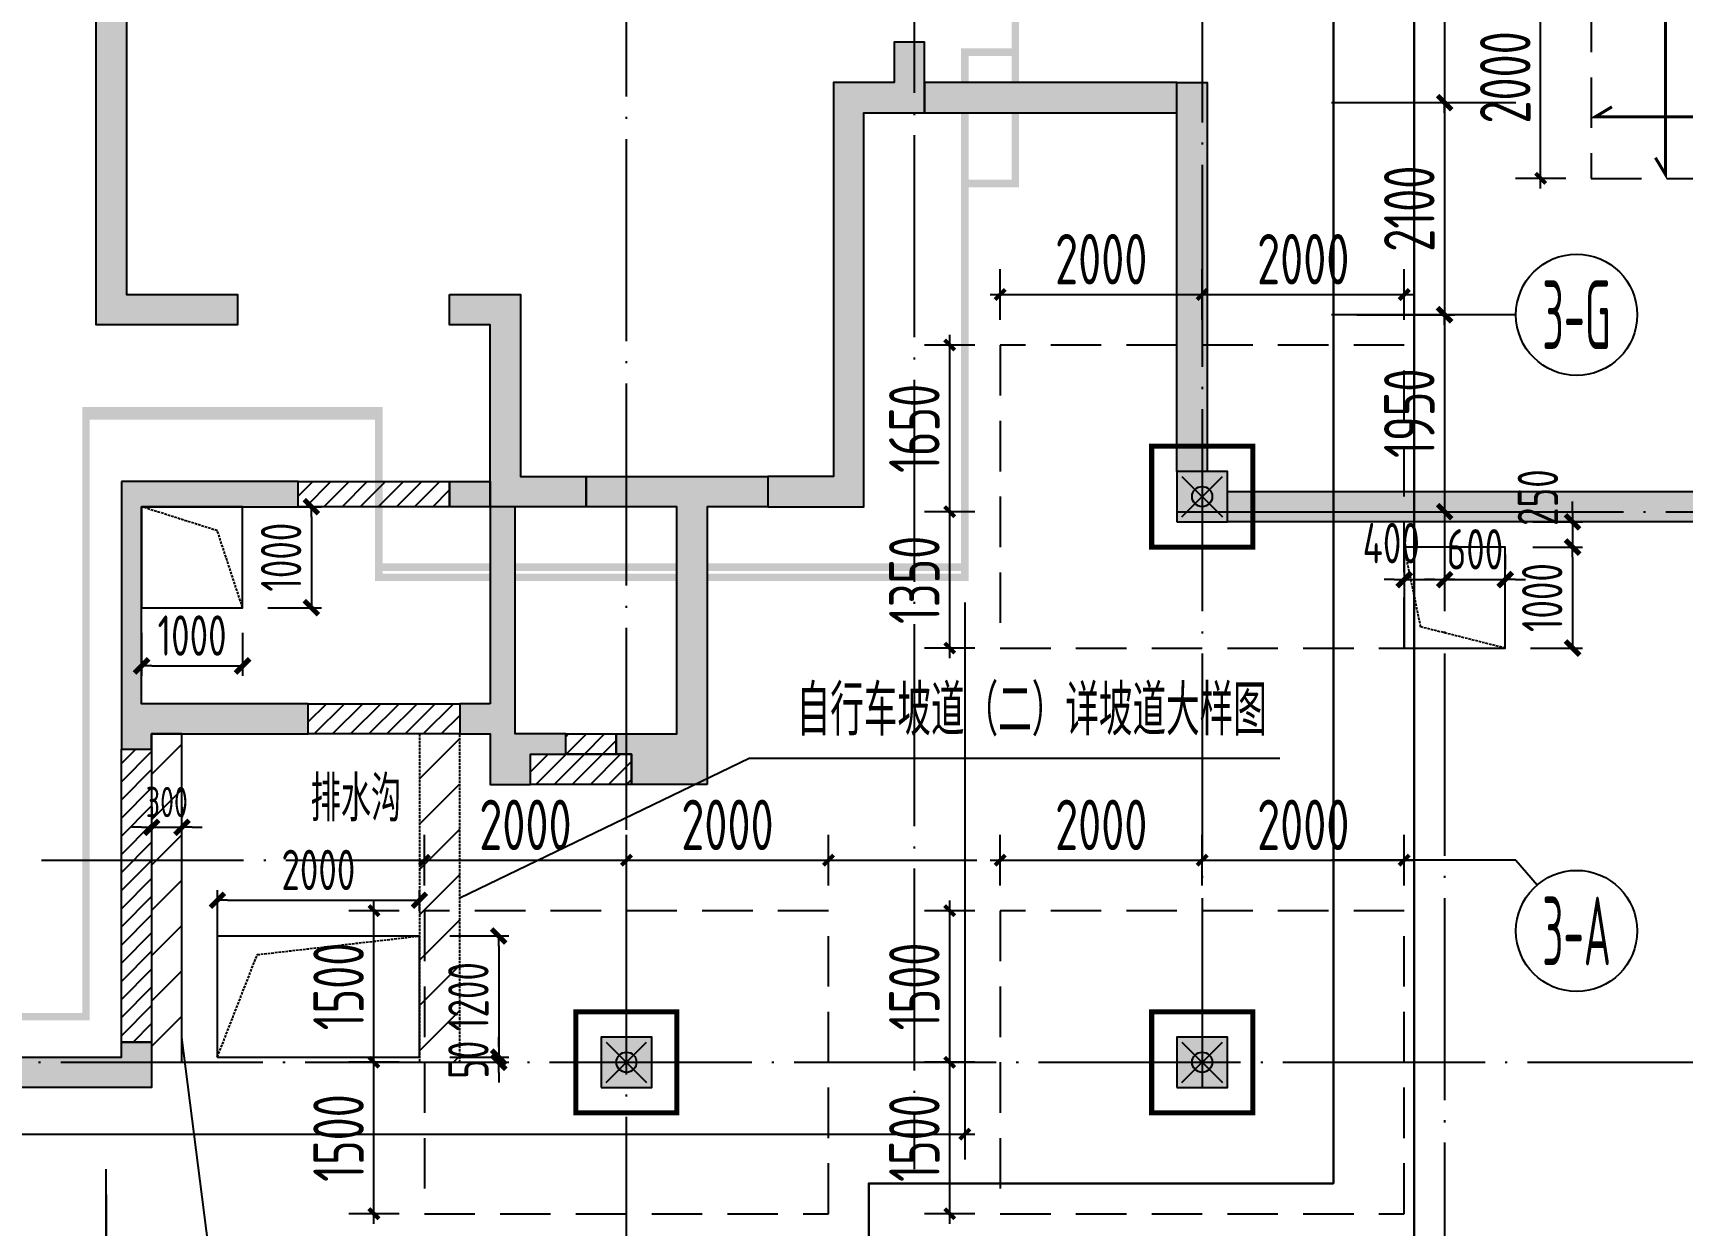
# Model space of a CAD drawing. Extents: x -57409 to 252654, y -8259 to 229119.
# Drawn here: x 74203 to 90528, y 191251 to 203053 of the extents above; entities that cross this region are included whole.
import ezdxf
from ezdxf.enums import TextEntityAlignment as Align

# ---------------------------------------------------------------- set-up
doc = ezdxf.new("R2010")
doc.units = 0
doc.header["$LTSCALE"] = 100
doc.header["$PDMODE"] = 35
doc.header["$PDSIZE"] = 200
for name, pattern in [('DASH', [0.35, 0.25, -0.1]), ('DASHED', [0.75, 0.5, -0.25]), ('DOTE', [2.42, 2, -0.2, 0.02, -0.2])]:
    doc.linetypes.add(name, pattern=pattern)
doc.layers.get('0').update_dxf_attribs({"linetype": 'CONTINUOUS'})
doc.layers.get('Defpoints').update_dxf_attribs({"linetype": 'CONTINUOUS'})
for name, color, linetype in [('B-TEXT', 3, 'CONTINUOUS'), ('codim', 7, 'CONTINUOUS'), ('COLU', 7, 'CONTINUOUS'), ('CT', 2, 'CONTINUOUS'), ('DIM', 3, 'CONTINUOUS'), ('dim-wall', 7, 'CONTINUOUS'), ('dote', 253, 'DOTE'), ('fd', 2, 'CONTINUOUS'), ('h填实-主楼', 254, 'CONTINUOUS'), ('h填实-柱墙', 254, 'CONTINUOUS'), ('h斜线-墙', 7, 'CONTINUOUS'), ('JSK', 4, 'CONTINUOUS'), ('MK门框', 6, 'CONTINUOUS'), ('WALL', 3, 'CONTINUOUS'), ('wall-主楼', 2, 'CONTINUOUS'), ('Z-AXIS', 3, 'CONTINUOUS'), ('Z-TEXT', 2, 'CONTINUOUS'), ('z柱下板带', 140, 'CONTINUOUS'), ('z柱下板带1', 60, 'CONTINUOUS'), ('排水沟', 8, 'DASH'), ('板底钢筋', 24, 'CONTINUOUS')]:
    doc.layers.add(name, color=color, linetype=linetype)
doc.layers.add('重心计算', color=7, linetype='CONTINUOUS', plot=False)
doc.styles.add('_TCH_AXIS', font='tssdeng.shx', dxfattribs={"width": 0.7, "bigfont": 'tssdchn.shx'})
doc.styles.add('COMPLEX', font='tssdeng.shx', dxfattribs={"width": 0.7, "bigfont": 'tssdchn.shx'})
doc.styles.add('Jgcad-DIM', font='tssdeng.shx', dxfattribs={"width": 0.7, "bigfont": 'tssdchn.shx'})
doc.styles.get("Standard").update_dxf_attribs({"font": 'tssdeng.shx', "width": 0.7, "bigfont": 'tssdchn.shx'})
doc.styles.add('TSSD_Dimension', font='tssdeng.shx', dxfattribs={"width": 0.7})
doc.dimstyles.new('TSSD_100_100$0', dxfattribs={"dimtxt": 300, "dimasz": 100, "dimexe": 100, "dimexo": 250, "dimgap": 100, "dimtad": 1, "dimdec": 0, "dimzin": 0, "dimdsep": 46, "dimtxsty": 'TSSD_Dimension', "dimblk": '_tsdbk', "dimblk1": '_tsdbk', "dimblk2": '_tsdbk', "dimsah": 1, "dimcen": 0, "dimdle": 100, "dimclrt": 7, "dimadec": 0, "dimazin": 0, "dimtfac": 1, "dimtdec": 0, "dimtix": 1, "dimtmove": 2, "dimatfit": 3, "dimldrblk": '_tsdbk', "dimfxl": 1, "dimtolj": 1, "dimtzin": 0, "dimarcsym": 0})
pattern_1 = [(45, (9856.54, 8286.87), (-89.80256, 89.80256), [])]

# ---------------------------------------------------------------- blocks, each defined once
blk = doc.blocks.new('_tsdbk')
blk.add_line((-1, 0), (0, 0))
at = {"const_width": 0.5}
blk.add_lwpolyline([(-0.7, -0.7), (0.7, 0.7)], dxfattribs=at)
blk = doc.blocks.new('*D282')
at = {"layer": 'Defpoints', "color": 0}
for p in [(73428, 191803), (74928, 191803), (74928, 190505)]:
    blk.add_point(p, dxfattribs=at)
at = {"layer": 'Z-AXIS', "color": 0, "lineweight": -2}
for p, q in [((73428, 191553), (73428, 190405)), ((74928, 191553), (74928, 190405)), ((73528, 190505), (74828, 190505))]:
    blk.add_line(p, q, dxfattribs=at)
at = {"layer": 'Z-AXIS', "color": 0, "lineweight": -2, "xscale": 100, "yscale": 100, "zscale": 100, "rotation": 180}
blk.add_blockref('_tsdbk', (73428, 190505), dxfattribs=at)
at = {"layer": 'Z-AXIS', "color": 0, "lineweight": -2, "xscale": 100, "yscale": 100, "zscale": 100}
blk.add_blockref('_tsdbk', (74928, 190505), dxfattribs=at)
at = {"layer": 'Z-AXIS', "color": 7, "insert": (74178, 190855), "char_height": 500, "attachment_point": 5, "style": 'TSSD_Dimension'}
blk.add_mtext('\\A1;1500', dxfattribs=at)
blk = doc.blocks.new('*D299')
at = {"layer": 'Defpoints', "color": 0}
for p in [(87057, 200263), (87057, 198313), (88178, 198313)]:
    blk.add_point(p, dxfattribs=at)
at = {"layer": 'Z-AXIS', "color": 0, "lineweight": -2}
for p, q in [((87307, 200263), (88278, 200263)), ((88178, 200163), (88178, 198413)), ((87307, 198313), (88278, 198313))]:
    blk.add_line(p, q, dxfattribs=at)
at = {"layer": 'Z-AXIS', "color": 0, "lineweight": -2, "xscale": 100, "yscale": 100, "zscale": 100}
for p, rotation in [((88178, 200263), 90), ((88178, 198313), 270)]:
    blk.add_blockref('_tsdbk', p, dxfattribs=dict(at, rotation=rotation))
at = {"layer": 'Z-AXIS', "color": 7, "insert": (87828, 199288), "char_height": 500, "attachment_point": 5, "rotation": 90, "style": 'TSSD_Dimension'}
blk.add_mtext('\\A1;1950', dxfattribs=at)
blk = doc.blocks.new('_AXISO')
blk.add_circle((0, 0), 0.5)
at = {"layer": 'B-TEXT', "style": 'COMPLEX', "width": 1.450893}
blk.add_attdef('A', text='', height=0.56, dxfattribs=at).set_placement((0.249375, -0.28), (0.749375, -0.28), align=Align.FIT)
blk = doc.blocks.new('*D300')
at = {"layer": 'Defpoints', "color": 0}
for p in [(87057, 202363), (87057, 200263), (88178, 200263)]:
    blk.add_point(p, dxfattribs=at)
at = {"layer": 'Z-AXIS', "color": 0, "lineweight": -2}
for p, q in [((87307, 202363), (88278, 202363)), ((88178, 202263), (88178, 200363)), ((87307, 200263), (88278, 200263))]:
    blk.add_line(p, q, dxfattribs=at)
at = {"layer": 'Z-AXIS', "color": 0, "lineweight": -2, "xscale": 100, "yscale": 100, "zscale": 100}
for p, rotation in [((88178, 202363), 90), ((88178, 200263), 270)]:
    blk.add_blockref('_tsdbk', p, dxfattribs=dict(at, rotation=rotation))
at = {"layer": 'Z-AXIS', "color": 7, "insert": (87828, 201313), "char_height": 500, "attachment_point": 5, "rotation": 90, "style": 'TSSD_Dimension'}
blk.add_mtext('\\A1;2100', dxfattribs=at)
blk = doc.blocks.new('_ArchTick')
at = {"color": 0, "linetype": 'ByBlock', "const_width": 0.4}
blk.add_lwpolyline([(-0.5, -0.5), (0.5, 0.5)], dxfattribs=at)
blk = doc.blocks.new('*D2520')
at = {"layer": 'codim', "color": 0, "lineweight": -2}
blk.add_line((83278, 196863), (83278, 198413), dxfattribs=at)
at = {"layer": 'codim', "color": 7, "lineweight": -2}
for p, q in [((83528, 198313), (83028, 198313)), ((83528, 196963), (83028, 196963))]:
    blk.add_line(p, q, dxfattribs=at)
at = {"layer": 'Defpoints', "color": 0}
for p in [(83278, 198313), (83778, 198313), (83778, 196963)]:
    blk.add_point(p, dxfattribs=at)
at = {"layer": 'codim', "color": 0, "lineweight": -2, "xscale": 100, "yscale": 100, "zscale": 100}
for p, rotation in [((83278, 198313), 90), ((83278, 196963), 270)]:
    blk.add_blockref('_ArchTick', p, dxfattribs=dict(at, rotation=rotation))
at = {"layer": 'codim', "color": 1, "insert": (82928, 197638), "char_height": 500, "attachment_point": 5, "rotation": 90, "style": 'Jgcad-DIM'}
blk.add_mtext('\\A1;1350', dxfattribs=at)
blk = doc.blocks.new('*D2521')
at = {"layer": 'codim', "color": 0, "lineweight": -2}
blk.add_line((83278, 198213), (83278, 200063), dxfattribs=at)
at = {"layer": 'codim', "color": 7, "lineweight": -2}
for p, q in [((83528, 199963), (83028, 199963)), ((83528, 198313), (83028, 198313))]:
    blk.add_line(p, q, dxfattribs=at)
at = {"layer": 'Defpoints', "color": 0}
for p in [(83278, 199963), (83778, 199963), (83778, 198313)]:
    blk.add_point(p, dxfattribs=at)
at = {"layer": 'codim', "color": 0, "lineweight": -2, "xscale": 100, "yscale": 100, "zscale": 100}
for p, rotation in [((83278, 199963), 90), ((83278, 198313), 270)]:
    blk.add_blockref('_ArchTick', p, dxfattribs=dict(at, rotation=rotation))
at = {"layer": 'codim', "color": 1, "insert": (82928, 199138), "char_height": 500, "attachment_point": 5, "rotation": 90, "style": 'Jgcad-DIM'}
blk.add_mtext('\\A1;1650', dxfattribs=at)
blk = doc.blocks.new('*D2522')
at = {"layer": 'codim', "color": 7, "lineweight": -2}
for p, q in [((83778, 200213), (83778, 200713)), ((85778, 200213), (85778, 200713))]:
    blk.add_line(p, q, dxfattribs=at)
at = {"layer": 'codim', "color": 0, "lineweight": -2}
blk.add_line((83678, 200463), (85878, 200463), dxfattribs=at)
at = {"layer": 'Defpoints', "color": 0}
for p in [(85778, 200463), (83778, 199963), (85778, 199963)]:
    blk.add_point(p, dxfattribs=at)
at = {"layer": 'codim', "color": 0, "lineweight": -2, "xscale": 100, "yscale": 100, "zscale": 100, "rotation": 180}
blk.add_blockref('_ArchTick', (83778, 200463), dxfattribs=at)
at = {"layer": 'codim', "color": 0, "lineweight": -2, "xscale": 100, "yscale": 100, "zscale": 100}
blk.add_blockref('_ArchTick', (85778, 200463), dxfattribs=at)
at = {"layer": 'codim', "color": 1, "insert": (84778, 200813), "char_height": 500, "attachment_point": 5, "style": 'Jgcad-DIM'}
blk.add_mtext('\\A1;2000', dxfattribs=at)
blk = doc.blocks.new('*D2523')
at = {"layer": 'codim', "color": 7, "lineweight": -2}
for p, q in [((85778, 200213), (85778, 200713)), ((87778, 200213), (87778, 200713))]:
    blk.add_line(p, q, dxfattribs=at)
at = {"layer": 'codim', "color": 0, "lineweight": -2}
blk.add_line((85678, 200463), (87878, 200463), dxfattribs=at)
at = {"layer": 'Defpoints', "color": 0}
for p in [(87778, 200463), (85778, 199963), (87778, 199963)]:
    blk.add_point(p, dxfattribs=at)
at = {"layer": 'codim', "color": 0, "lineweight": -2, "xscale": 100, "yscale": 100, "zscale": 100, "rotation": 180}
blk.add_blockref('_ArchTick', (85778, 200463), dxfattribs=at)
at = {"layer": 'codim', "color": 0, "lineweight": -2, "xscale": 100, "yscale": 100, "zscale": 100}
blk.add_blockref('_ArchTick', (87778, 200463), dxfattribs=at)
at = {"layer": 'codim', "color": 1, "insert": (86778, 200813), "char_height": 500, "attachment_point": 5, "style": 'Jgcad-DIM'}
blk.add_mtext('\\A1;2000', dxfattribs=at)
blk = doc.blocks.new('*D2512')
at = {"layer": 'codim', "color": 7, "lineweight": -2}
for p, q in [((89378, 203613), (88878, 203613)), ((89378, 201613), (88878, 201613))]:
    blk.add_line(p, q, dxfattribs=at)
at = {"layer": 'codim', "color": 0, "lineweight": -2}
blk.add_line((89128, 201513), (89128, 203713), dxfattribs=at)
at = {"layer": 'Defpoints', "color": 0}
for p in [(89128, 203613), (89628, 203613), (89628, 201613)]:
    blk.add_point(p, dxfattribs=at)
at = {"layer": 'codim', "color": 0, "lineweight": -2, "xscale": 100, "yscale": 100, "zscale": 100}
for p, rotation in [((89128, 203613), 90), ((89128, 201613), 270)]:
    blk.add_blockref('_ArchTick', p, dxfattribs=dict(at, rotation=rotation))
at = {"layer": 'codim', "color": 1, "insert": (88778, 202613), "char_height": 500, "attachment_point": 5, "rotation": 90, "style": 'Jgcad-DIM'}
blk.add_mtext('\\A1;2000', dxfattribs=at)
blk = doc.blocks.new('*D505')
at = {"layer": 'codim', "color": 7, "lineweight": -2}
for p, q in [((77828, 192863), (77328, 192863)), ((77828, 191363), (77328, 191363))]:
    blk.add_line(p, q, dxfattribs=at)
at = {"layer": 'codim', "color": 0, "lineweight": -2}
blk.add_line((77578, 191263), (77578, 192963), dxfattribs=at)
at = {"layer": 'Defpoints', "color": 0}
for p in [(77578, 192863), (78078, 192863), (78078, 191363)]:
    blk.add_point(p, dxfattribs=at)
at = {"layer": 'codim', "color": 0, "lineweight": -2, "xscale": 100, "yscale": 100, "zscale": 100}
for p, rotation in [((77578, 192863), 90), ((77578, 191363), 270)]:
    blk.add_blockref('_ArchTick', p, dxfattribs=dict(at, rotation=rotation))
at = {"layer": 'codim', "color": 1, "insert": (77228, 192113), "char_height": 500, "attachment_point": 5, "rotation": 90, "style": 'Jgcad-DIM'}
blk.add_mtext('\\A1;1500', dxfattribs=at)
blk = doc.blocks.new('*D506')
at = {"layer": 'codim', "color": 0, "lineweight": -2}
blk.add_line((77578, 192763), (77578, 194463), dxfattribs=at)
at = {"layer": 'codim', "color": 7, "lineweight": -2}
for p, q in [((77828, 194363), (77328, 194363)), ((77828, 192863), (77328, 192863))]:
    blk.add_line(p, q, dxfattribs=at)
at = {"layer": 'Defpoints', "color": 0}
for p in [(77578, 194363), (78078, 194363), (78078, 192863)]:
    blk.add_point(p, dxfattribs=at)
at = {"layer": 'codim', "color": 0, "lineweight": -2, "xscale": 100, "yscale": 100, "zscale": 100}
for p, rotation in [((77578, 194363), 90), ((77578, 192863), 270)]:
    blk.add_blockref('_ArchTick', p, dxfattribs=dict(at, rotation=rotation))
at = {"layer": 'codim', "color": 1, "insert": (77228, 193613), "char_height": 500, "attachment_point": 5, "rotation": 90, "style": 'Jgcad-DIM'}
blk.add_mtext('\\A1;1500', dxfattribs=at)
blk = doc.blocks.new('*D507')
at = {"layer": 'codim', "color": 7, "lineweight": -2}
for p, q in [((78078, 194613), (78078, 195113)), ((80078, 194613), (80078, 195113))]:
    blk.add_line(p, q, dxfattribs=at)
at = {"layer": 'codim', "color": 0, "lineweight": -2}
blk.add_line((77978, 194863), (80178, 194863), dxfattribs=at)
at = {"layer": 'Defpoints', "color": 0}
for p in [(80078, 194863), (78078, 194363), (80078, 194363)]:
    blk.add_point(p, dxfattribs=at)
at = {"layer": 'codim', "color": 0, "lineweight": -2, "xscale": 100, "yscale": 100, "zscale": 100, "rotation": 180}
blk.add_blockref('_ArchTick', (78078, 194863), dxfattribs=at)
at = {"layer": 'codim', "color": 0, "lineweight": -2, "xscale": 100, "yscale": 100, "zscale": 100}
blk.add_blockref('_ArchTick', (80078, 194863), dxfattribs=at)
at = {"layer": 'codim', "color": 1, "insert": (79078, 195213), "char_height": 500, "attachment_point": 5, "style": 'Jgcad-DIM'}
blk.add_mtext('\\A1;2000', dxfattribs=at)
blk = doc.blocks.new('*D508')
at = {"layer": 'codim', "color": 7, "lineweight": -2}
for p, q in [((80078, 194613), (80078, 195113)), ((82078, 194613), (82078, 195113))]:
    blk.add_line(p, q, dxfattribs=at)
at = {"layer": 'codim', "color": 0, "lineweight": -2}
blk.add_line((79978, 194863), (82178, 194863), dxfattribs=at)
at = {"layer": 'Defpoints', "color": 0}
for p in [(82078, 194863), (80078, 194363), (82078, 194363)]:
    blk.add_point(p, dxfattribs=at)
at = {"layer": 'codim', "color": 0, "lineweight": -2, "xscale": 100, "yscale": 100, "zscale": 100, "rotation": 180}
blk.add_blockref('_ArchTick', (80078, 194863), dxfattribs=at)
at = {"layer": 'codim', "color": 0, "lineweight": -2, "xscale": 100, "yscale": 100, "zscale": 100}
blk.add_blockref('_ArchTick', (82078, 194863), dxfattribs=at)
at = {"layer": 'codim', "color": 1, "insert": (81078, 195213), "char_height": 500, "attachment_point": 5, "style": 'Jgcad-DIM'}
blk.add_mtext('\\A1;2000', dxfattribs=at)
blk = doc.blocks.new('*D509')
at = {"layer": 'codim', "color": 7, "lineweight": -2}
for p, q in [((83528, 192863), (83028, 192863)), ((83528, 191363), (83028, 191363))]:
    blk.add_line(p, q, dxfattribs=at)
at = {"layer": 'codim', "color": 0, "lineweight": -2}
blk.add_line((83278, 191263), (83278, 192963), dxfattribs=at)
at = {"layer": 'Defpoints', "color": 0}
for p in [(83278, 192863), (83778, 192863), (83778, 191363)]:
    blk.add_point(p, dxfattribs=at)
at = {"layer": 'codim', "color": 0, "lineweight": -2, "xscale": 100, "yscale": 100, "zscale": 100}
for p, rotation in [((83278, 192863), 90), ((83278, 191363), 270)]:
    blk.add_blockref('_ArchTick', p, dxfattribs=dict(at, rotation=rotation))
at = {"layer": 'codim', "color": 1, "insert": (82928, 192113), "char_height": 500, "attachment_point": 5, "rotation": 90, "style": 'Jgcad-DIM'}
blk.add_mtext('\\A1;1500', dxfattribs=at)
blk = doc.blocks.new('*D510')
at = {"layer": 'codim', "color": 0, "lineweight": -2}
blk.add_line((83278, 192763), (83278, 194463), dxfattribs=at)
at = {"layer": 'codim', "color": 7, "lineweight": -2}
for p, q in [((83528, 194363), (83028, 194363)), ((83528, 192863), (83028, 192863))]:
    blk.add_line(p, q, dxfattribs=at)
at = {"layer": 'Defpoints', "color": 0}
for p in [(83278, 194363), (83778, 194363), (83778, 192863)]:
    blk.add_point(p, dxfattribs=at)
at = {"layer": 'codim', "color": 0, "lineweight": -2, "xscale": 100, "yscale": 100, "zscale": 100}
for p, rotation in [((83278, 194363), 90), ((83278, 192863), 270)]:
    blk.add_blockref('_ArchTick', p, dxfattribs=dict(at, rotation=rotation))
at = {"layer": 'codim', "color": 1, "insert": (82928, 193613), "char_height": 500, "attachment_point": 5, "rotation": 90, "style": 'Jgcad-DIM'}
blk.add_mtext('\\A1;1500', dxfattribs=at)
blk = doc.blocks.new('*D511')
at = {"layer": 'codim', "color": 7, "lineweight": -2}
for p, q in [((83778, 194613), (83778, 195113)), ((85778, 194613), (85778, 195113))]:
    blk.add_line(p, q, dxfattribs=at)
at = {"layer": 'codim', "color": 0, "lineweight": -2}
blk.add_line((83678, 194863), (85878, 194863), dxfattribs=at)
at = {"layer": 'Defpoints', "color": 0}
for p in [(85778, 194863), (83778, 194363), (85778, 194363)]:
    blk.add_point(p, dxfattribs=at)
at = {"layer": 'codim', "color": 0, "lineweight": -2, "xscale": 100, "yscale": 100, "zscale": 100, "rotation": 180}
blk.add_blockref('_ArchTick', (83778, 194863), dxfattribs=at)
at = {"layer": 'codim', "color": 0, "lineweight": -2, "xscale": 100, "yscale": 100, "zscale": 100}
blk.add_blockref('_ArchTick', (85778, 194863), dxfattribs=at)
at = {"layer": 'codim', "color": 1, "insert": (84778, 195213), "char_height": 500, "attachment_point": 5, "style": 'Jgcad-DIM'}
blk.add_mtext('\\A1;2000', dxfattribs=at)
blk = doc.blocks.new('*D512')
at = {"layer": 'codim', "color": 7, "lineweight": -2}
for p, q in [((85778, 194613), (85778, 195113)), ((87778, 194613), (87778, 195113))]:
    blk.add_line(p, q, dxfattribs=at)
at = {"layer": 'codim', "color": 0, "lineweight": -2}
blk.add_line((85678, 194863), (87878, 194863), dxfattribs=at)
at = {"layer": 'Defpoints', "color": 0}
for p in [(87778, 194863), (85778, 194363), (87778, 194363)]:
    blk.add_point(p, dxfattribs=at)
at = {"layer": 'codim', "color": 0, "lineweight": -2, "xscale": 100, "yscale": 100, "zscale": 100, "rotation": 180}
blk.add_blockref('_ArchTick', (85778, 194863), dxfattribs=at)
at = {"layer": 'codim', "color": 0, "lineweight": -2, "xscale": 100, "yscale": 100, "zscale": 100}
blk.add_blockref('_ArchTick', (87778, 194863), dxfattribs=at)
at = {"layer": 'codim', "color": 1, "insert": (86778, 195213), "char_height": 500, "attachment_point": 5, "style": 'Jgcad-DIM'}
blk.add_mtext('\\A1;2000', dxfattribs=at)
blk = doc.blocks.new('*D2724')
at = {"layer": 'Defpoints', "color": 0}
for p in [(75278, 197363), (76278, 197363), (76278, 196787)]:
    blk.add_point(p, dxfattribs=at)
at = {"layer": 'dim-wall', "color": 0, "lineweight": -2}
for p, q in [((75278, 197113), (75278, 196687)), ((76278, 197113), (76278, 196687)), ((75378, 196787), (76178, 196787))]:
    blk.add_line(p, q, dxfattribs=at)
at = {"layer": 'dim-wall', "color": 0, "lineweight": -2, "xscale": 100, "yscale": 100, "zscale": 100, "rotation": 180}
blk.add_blockref('_tsdbk', (75278, 196787), dxfattribs=at)
at = {"layer": 'dim-wall', "color": 0, "lineweight": -2, "xscale": 100, "yscale": 100, "zscale": 100}
blk.add_blockref('_tsdbk', (76278, 196787), dxfattribs=at)
at = {"layer": 'dim-wall', "color": 7, "insert": (75778, 197087), "char_height": 400, "attachment_point": 5, "style": 'TSSD_Dimension'}
blk.add_mtext('\\A1;1000', dxfattribs=at)
blk = doc.blocks.new('*D2725')
at = {"layer": 'Defpoints', "color": 0}
for p in [(76278, 198363), (76278, 197363), (76959, 197363)]:
    blk.add_point(p, dxfattribs=at)
at = {"layer": 'dim-wall', "color": 0, "lineweight": -2}
for p, q in [((76528, 198363), (77059, 198363)), ((76959, 198263), (76959, 197463)), ((76528, 197363), (77059, 197363))]:
    blk.add_line(p, q, dxfattribs=at)
at = {"layer": 'dim-wall', "color": 0, "lineweight": -2, "xscale": 100, "yscale": 100, "zscale": 100}
for p, rotation in [((76959, 198363), 90), ((76959, 197363), 270)]:
    blk.add_blockref('_tsdbk', p, dxfattribs=dict(at, rotation=rotation))
at = {"layer": 'dim-wall', "color": 7, "insert": (76659, 197863), "char_height": 400, "attachment_point": 5, "rotation": 90, "style": 'TSSD_Dimension'}
blk.add_mtext('\\A1;1000', dxfattribs=at)
blk = doc.blocks.new('*D2756')
at = {"layer": 'Defpoints', "color": 0}
for p in [(87778, 197963), (88178, 197963), (88178, 197641)]:
    blk.add_point(p, dxfattribs=at)
at = {"layer": 'dim-wall', "color": 0, "lineweight": -2}
for p, q in [((87778, 197713), (87778, 197541)), ((88178, 197713), (88178, 197541)), ((87678, 197641), (87578, 197641)), ((87778, 197641), (88178, 197641)), ((88278, 197641), (88378, 197641))]:
    blk.add_line(p, q, dxfattribs=at)
at = {"layer": 'dim-wall', "color": 0, "lineweight": -2, "xscale": 100, "yscale": 100, "zscale": 100}
blk.add_blockref('_tsdbk', (87778, 197641), dxfattribs=at)
at = {"layer": 'dim-wall', "color": 0, "lineweight": -2, "xscale": 100, "yscale": 100, "zscale": 100, "rotation": 180}
blk.add_blockref('_tsdbk', (88178, 197641), dxfattribs=at)
at = {"layer": 'dim-wall', "color": 7, "insert": (87649, 198002), "char_height": 400, "attachment_point": 5, "style": 'TSSD_Dimension'}
blk.add_mtext('\\A1;400', dxfattribs=at)
blk = doc.blocks.new('*D2757')
at = {"layer": 'Defpoints', "color": 0}
for p in [(88178, 197963), (88778, 197641), (88778, 197641)]:
    blk.add_point(p, dxfattribs=at)
at = {"layer": 'dim-wall', "color": 0, "lineweight": -2}
for p, q in [((88778, 197891), (88778, 197741)), ((88178, 197713), (88178, 197541)), ((88078, 197641), (87978, 197641)), ((88178, 197641), (88778, 197641)), ((88878, 197641), (88978, 197641))]:
    blk.add_line(p, q, dxfattribs=at)
at = {"layer": 'dim-wall', "color": 0, "lineweight": -2, "xscale": 100, "yscale": 100, "zscale": 100}
blk.add_blockref('_tsdbk', (88178, 197641), dxfattribs=at)
at = {"layer": 'dim-wall', "color": 0, "lineweight": -2, "xscale": 100, "yscale": 100, "zscale": 100, "rotation": 180}
blk.add_blockref('_tsdbk', (88778, 197641), dxfattribs=at)
at = {"layer": 'dim-wall', "color": 7, "insert": (88478, 197941), "char_height": 400, "attachment_point": 5, "style": 'TSSD_Dimension'}
blk.add_mtext('\\A1;600', dxfattribs=at)
blk = doc.blocks.new('*D2758')
at = {"layer": 'Defpoints', "color": 0}
for p in [(88801, 198213), (88801, 197963), (89444, 197963)]:
    blk.add_point(p, dxfattribs=at)
at = {"layer": 'dim-wall', "color": 0, "lineweight": -2}
for p, q in [((89444, 198313), (89444, 198413)), ((89051, 198213), (89544, 198213)), ((89444, 198213), (89444, 197963)), ((89051, 197963), (89544, 197963)), ((89444, 197863), (89444, 197763))]:
    blk.add_line(p, q, dxfattribs=at)
at = {"layer": 'dim-wall', "color": 0, "lineweight": -2, "xscale": 100, "yscale": 100, "zscale": 100}
for p, rotation in [((89444, 198213), 270), ((89444, 197963), 90)]:
    blk.add_blockref('_tsdbk', p, dxfattribs=dict(at, rotation=rotation))
at = {"layer": 'dim-wall', "color": 7, "insert": (89101, 198453), "char_height": 400, "attachment_point": 5, "rotation": 90, "style": 'TSSD_Dimension'}
blk.add_mtext('\\A1;250', dxfattribs=at)
blk = doc.blocks.new('*D2759')
at = {"layer": 'Defpoints', "color": 0}
for p in [(88801, 197963), (88778, 196963), (89444, 196963)]:
    blk.add_point(p, dxfattribs=at)
at = {"layer": 'dim-wall', "color": 0, "lineweight": -2}
for p, q in [((89051, 197963), (89544, 197963)), ((89444, 197863), (89444, 197063)), ((89028, 196963), (89544, 196963))]:
    blk.add_line(p, q, dxfattribs=at)
at = {"layer": 'dim-wall', "color": 0, "lineweight": -2, "xscale": 100, "yscale": 100, "zscale": 100}
for p, rotation in [((89444, 197963), 90), ((89444, 196963), 270)]:
    blk.add_blockref('_tsdbk', p, dxfattribs=dict(at, rotation=rotation))
at = {"layer": 'dim-wall', "color": 7, "insert": (89144, 197463), "char_height": 400, "attachment_point": 5, "rotation": 90, "style": 'TSSD_Dimension'}
blk.add_mtext('\\A1;1000', dxfattribs=at)
blk = doc.blocks.new('*D2760')
at = {"layer": 'Defpoints', "color": 0}
for p in [(78028, 194467), (78028, 194113), (76028, 193842)]:
    blk.add_point(p, dxfattribs=at)
at = {"layer": 'dim-wall', "color": 0, "lineweight": -2}
for p, q in [((76028, 194092), (76028, 194567)), ((76128, 194467), (77928, 194467)), ((78028, 194363), (78028, 194567))]:
    blk.add_line(p, q, dxfattribs=at)
at = {"layer": 'dim-wall', "color": 0, "lineweight": -2, "xscale": 100, "yscale": 100, "zscale": 100, "rotation": 180}
blk.add_blockref('_tsdbk', (76028, 194467), dxfattribs=at)
at = {"layer": 'dim-wall', "color": 0, "lineweight": -2, "xscale": 100, "yscale": 100, "zscale": 100}
blk.add_blockref('_tsdbk', (78028, 194467), dxfattribs=at)
at = {"layer": 'dim-wall', "color": 7, "insert": (77028, 194767), "char_height": 400, "attachment_point": 5, "style": 'TSSD_Dimension'}
blk.add_mtext('\\A1;2000', dxfattribs=at)
blk = doc.blocks.new('*D2761')
at = {"layer": 'Defpoints', "color": 0}
for p in [(78078, 194113), (78078, 192913), (78813, 192913)]:
    blk.add_point(p, dxfattribs=at)
at = {"layer": 'dim-wall', "color": 0, "lineweight": -2}
for p, q in [((78328, 194113), (78913, 194113)), ((78813, 194013), (78813, 193013)), ((78328, 192913), (78913, 192913))]:
    blk.add_line(p, q, dxfattribs=at)
at = {"layer": 'dim-wall', "color": 0, "lineweight": -2, "xscale": 100, "yscale": 100, "zscale": 100}
for p, rotation in [((78813, 194113), 90), ((78813, 192913), 270)]:
    blk.add_blockref('_tsdbk', p, dxfattribs=dict(at, rotation=rotation))
at = {"layer": 'dim-wall', "color": 7, "insert": (78513, 193513), "char_height": 400, "attachment_point": 5, "rotation": 90, "style": 'TSSD_Dimension'}
blk.add_mtext('\\A1;1200', dxfattribs=at)
blk = doc.blocks.new('*D2762')
at = {"layer": 'Defpoints', "color": 0}
for p in [(78078, 192913), (78578, 192863), (78813, 192863)]:
    blk.add_point(p, dxfattribs=at)
at = {"layer": 'dim-wall', "color": 0, "lineweight": -2}
for p, q in [((78813, 193013), (78813, 193113)), ((78328, 192913), (78913, 192913)), ((78813, 192913), (78813, 192863)), ((78828, 192863), (78913, 192863)), ((78813, 192763), (78813, 192663))]:
    blk.add_line(p, q, dxfattribs=at)
at = {"layer": 'dim-wall', "color": 0, "lineweight": -2, "xscale": 100, "yscale": 100, "zscale": 100}
for p, rotation in [((78813, 192913), 270), ((78813, 192863), 90)]:
    blk.add_blockref('_tsdbk', p, dxfattribs=dict(at, rotation=rotation))
at = {"layer": 'dim-wall', "color": 7, "insert": (78513, 192888), "char_height": 400, "attachment_point": 5, "rotation": 90, "style": 'TSSD_Dimension'}
blk.add_mtext('\\A1;50', dxfattribs=at)
blk = doc.blocks.new('*D2936')
at = {"layer": 'Defpoints', "color": 0}
for p in [(75378, 195140), (75678, 195189), (75678, 195140)]:
    blk.add_point(p, dxfattribs=at)
at = {"layer": 'DIM', "color": 0, "lineweight": -2}
for p, q in [((75378, 195390), (75378, 195289)), ((75678, 195390), (75678, 195289)), ((75278, 195189), (75178, 195189)), ((75378, 195189), (75678, 195189)), ((75778, 195189), (75878, 195189))]:
    blk.add_line(p, q, dxfattribs=at)
at = {"layer": 'DIM', "color": 0, "lineweight": -2, "xscale": 100, "yscale": 100, "zscale": 100}
blk.add_blockref('_tsdbk', (75378, 195189), dxfattribs=at)
at = {"layer": 'DIM', "color": 0, "lineweight": -2, "xscale": 100, "yscale": 100, "zscale": 100, "rotation": 180}
blk.add_blockref('_tsdbk', (75678, 195189), dxfattribs=at)
at = {"layer": 'DIM', "color": 7, "insert": (75528, 195439), "char_height": 300, "attachment_point": 5, "style": 'TSSD_Dimension'}
blk.add_mtext('\\A1;300', dxfattribs=at)
blk = doc.blocks.new('*D2944')
at = {"layer": 'codim', "color": 7, "lineweight": -2}
for p, q in [((83428, 197413), (83428, 191901)), ((45328, 196213), (45328, 191901))]:
    blk.add_line(p, q, dxfattribs=at)
at = {"layer": 'codim', "color": 0, "lineweight": -2}
blk.add_line((45228, 192151), (83528, 192151), dxfattribs=at)
at = {"layer": 'Defpoints', "color": 0}
for p in [(83428, 197663), (45328, 196463), (83428, 192151)]:
    blk.add_point(p, dxfattribs=at)
at = {"layer": 'codim', "color": 0, "lineweight": -2, "xscale": 100, "yscale": 100, "zscale": 100, "rotation": 180}
blk.add_blockref('_ArchTick', (45328, 192151), dxfattribs=at)
at = {"layer": 'codim', "color": 0, "lineweight": -2, "xscale": 100, "yscale": 100, "zscale": 100}
blk.add_blockref('_ArchTick', (83428, 192151), dxfattribs=at)
at = {"layer": 'codim', "color": 1, "insert": (64468, 191748), "char_height": 500, "attachment_point": 5, "style": 'Jgcad-DIM'}
blk.add_mtext('\\A1;\\A1;附加范围', dxfattribs=at)
blk = doc.blocks.new('后浇带现场')
at = {"color": 6, "lineweight": 30}
for points in [[(714656, 762040), (714656, 738930), (710056, 738930), (710056, 730049), (775507, 730049), (775507, 772730)], [(715456, 762040), (715456, 738130), (710856, 738130), (710856, 730849), (774707, 730849), (774707, 772730)]]:
    blk.add_lwpolyline(points, dxfattribs=at)

msp = doc.modelspace()

# ---------------------------------------------------------------- hatches: boundary and pattern name
at = {"layer": 'fd'}
h = msp.add_hatch(dxfattribs=at)
h.set_pattern_fill('ANSI31', color=183, scale=100, style=0)
h.paths.add_polyline_path([(75677.6, 196112.7), (75377.6, 196112.7), (75377.5, 192862.7), (75677.5, 192862.7)])
at = {"layer": 'h填实-主楼'}
for points in [[(73427.6, 203962.7), (75127.6, 203962.7), (75127.6, 200462.7), (76227.6, 200462.7), (76227.6, 200162.7), (74827.6, 200162.7), (74827.6, 203662.7), (73427.6, 203662.7)], [(81477.6, 198662.7), (81477.6, 198362.7), (82427.6, 198362.7), (82427.6, 202262.7), (83027.6, 202262.7), (83027.6, 202962.7), (82727.6, 202962.7), (82727.6, 202562.7), (82127.6, 202562.7), (82127.6, 198662.7)], [(78327.6, 200462.7), (79027.6, 200462.7), (79027.6, 198662.7), (79677.6, 198662.7), (79677.6, 198362.7), (78727.6, 198362.7), (78727.6, 200162.7), (78327.6, 200162.7)]]:
    msp.add_hatch(color=256, dxfattribs=at).paths.add_polyline_path(points)
at = {"layer": 'h填实-柱墙'}
for points in [[(85527.6, 202262.7), (85527.6, 202562.7), (83027.6, 202562.7), (83027.6, 202262.7)], [(85527.6, 198712.7), (85527.6, 202562.7), (85827.6, 202562.7), (85827.6, 198712.7)], [(85527.6, 198212.7), (86027.6, 198212.7), (86027.6, 198712.7), (85527.6, 198712.7)], [(75077.6, 198612.7), (75077.6, 195962.7), (75377.6, 195962.7), (75377.6, 196112.7), (76927.6, 196112.7), (76927.6, 196412.7), (75277.6, 196412.7), (75277.6, 198362.7), (76827.6, 198362.7), (76827.6, 198612.7)], [(78327.6, 198612.7), (78727.6, 198612.7), (78727.6, 198362.7), (78327.6, 198362.7)], [(80877.6, 195612.7), (80127.6, 195612.7), (80127.6, 195912.7), (79977.6, 195912.7), (79977.6, 196112.7), (80577.6, 196112.7), (80577.6, 198362.7), (79677.6, 198362.7), (79677.6, 198662.7), (81477.6, 198662.7), (81477.6, 198362.7), (80877.6, 198362.7)], [(78727.6, 196412.7), (78427.6, 196412.7), (78427.6, 196112.7), (78727.6, 196112.7), (78727.6, 195612.7), (79127.6, 195612.7), (79127.6, 195912.7), (79477.6, 195912.7), (79477.6, 196112.7), (78977.6, 196112.7), (78977.6, 198362.7), (78727.6, 198362.7)], [(86027.6, 198512.7), (90877.6, 198512.7), (90877.6, 198212.7), (86027.6, 198212.7)], [(75377.6, 193062.7), (75377.6, 192612.7), (72227.6, 192612.7), (72227.6, 192912.7), (75077.6, 192912.7), (75077.6, 193062.7)], [(79827.6, 192612.7), (80327.6, 192612.7), (80327.6, 193112.7), (79827.6, 193112.7)], [(85527.6, 192612.7), (86027.6, 192612.7), (86027.6, 193112.7), (85527.6, 193112.7)]]:
    msp.add_hatch(color=256, dxfattribs=at).paths.add_polyline_path(points)
at = {"layer": 'h斜线-墙'}
h = msp.add_hatch(dxfattribs=at)
h.set_pattern_fill('ANSI31', color=256, scale=40, style=0)
h.set_pattern_definition(pattern_1)
h.paths.add_polyline_path([(76827.6, 198612.7), (78327.6, 198612.7), (78327.6, 198362.7), (76827.6, 198362.7)])
h = msp.add_hatch(dxfattribs=at)
h.set_pattern_fill('ANSI31', color=256, scale=40, style=0)
h.set_pattern_definition(pattern_1)
h.paths.add_polyline_path([(76927.6, 196412.7), (78427.6, 196412.7), (78427.6, 196112.7), (76927.6, 196112.7)])
h = msp.add_hatch(dxfattribs=at)
h.set_pattern_fill('ANSI31', color=256, scale=40, style=0)
h.set_pattern_definition(pattern_1)
h.paths.add_polyline_path([(79477.6, 196112.7), (79977.6, 196112.7), (79977.6, 195912.7), (79477.6, 195912.7)])
h = msp.add_hatch(dxfattribs=at)
h.set_pattern_fill('ANSI31', color=256, scale=40, style=0)
h.set_pattern_definition(pattern_1)
h.paths.add_polyline_path([(75077.6, 195962.7), (75377.6, 195962.7), (75377.6, 193062.7), (75077.6, 193062.7)])
h = msp.add_hatch(dxfattribs=at)
h.set_pattern_fill('ANSI31', color=256, scale=40, style=0)
h.set_pattern_definition(pattern_1)
h.paths.add_polyline_path([(79127.6, 195912.7), (80127.6, 195912.7), (80127.6, 195612.7), (79127.6, 195612.7)])
at = {"layer": '排水沟'}
h = msp.add_hatch(dxfattribs=at)
h.set_pattern_fill('ANSI31', color=2, scale=100, style=0)
h.paths.add_polyline_path([(78027.6, 196112.7), (78027.6, 192862.7), (78427.6, 192862.7), (78427.6, 196112.7)])

# ---------------------------------------------------------------- linework, layer by layer
at = {"layer": 'COLU'}
for points in [[(85527.6, 198212.7), (86027.6, 198212.7), (86027.6, 198712.7), (85527.6, 198712.7)], [(79827.6, 192612.7), (80327.6, 192612.7), (80327.6, 193112.7), (79827.6, 193112.7)], [(85527.6, 192612.7), (86027.6, 192612.7), (86027.6, 193112.7), (85527.6, 193112.7)]]:
    msp.add_lwpolyline(points, close=True, dxfattribs=at)
at = {"layer": 'CT'}
msp.add_line((81294, 195869.5), (78427.6, 194487.7), dxfattribs=at)
at = {"layer": 'CT', "const_width": 75}
msp.add_lwpolyline([(69327.8, 193313.6), (74727.5, 193314.4), (74727.5, 199263.2), (77627.7, 199263.2), (77627.7, 197663.2), (83427.7, 197663.2), (83427.7, 201563.1), (83927.7, 201563.2), (83927.7, 206763.2), (83127.7, 206763.2), (83127.7, 210402.5), (78827.7, 210402.5), (78827.7, 209463.2), (73727.7, 209463.2)], dxfattribs=at)
at = {"layer": 'CT', "color": 1, "const_width": 75}
msp.add_lwpolyline([(69627.8, 193313.6), (74727.5, 193314.4), (74727.5, 199313.2), (77627.7, 199313.2), (77627.7, 197763.2), (83427.7, 197763.2), (83427.7, 202863.1), (83927.7, 202863.2), (83927.7, 206463.2), (82827.7, 206463.2), (82827.7, 210363.2), (78827.7, 210363.2), (78827.7, 209463.2), (73727.7, 209463.2)], dxfattribs=at)
at = {"layer": 'CT', "const_width": 50}
for points in [[(85277.6, 197962.7), (86277.6, 197962.7), (86277.6, 198962.7), (85277.6, 198962.7)], [(79577.6, 192362.7), (80577.6, 192362.7), (80577.6, 193362.7), (79577.6, 193362.7)], [(85277.6, 192362.7), (86277.6, 192362.7), (86277.6, 193362.7), (85277.6, 193362.7)]]:
    msp.add_lwpolyline(points, close=True, dxfattribs=at)
at = {"layer": 'dote', "ltscale": 10}
for p, q in [((80077.6, 158862.7), (80077.6, 218687.9)), ((85777.6, 218687.9), (85777.6, 192612.7)), ((88177.6, 218687.9), (88177.7, 75280)), ((82927.6, 214139.7), (82927.6, 191803)), ((85527.6, 198312.7), (154777.6, 198312.7)), ((42826.6, 194862.7), (87056.6, 194862.7)), ((50277.6, 192862.7), (219938.2, 192862.7))]:
    msp.add_line(p, q, dxfattribs=at)
at = {"layer": 'fd', "color": 183}
msp.add_line((75998.2, 190598.2), (75677.5, 193107.3), dxfattribs=at)
msp.add_lwpolyline([(75677.6, 196112.7), (75377.6, 196112.7), (75377.5, 192862.7), (75677.5, 192862.7), (75677.6, 196112.7)], dxfattribs=at)
at = {"layer": 'JSK'}
for points in [[(75277.6, 197362.6), (76277.6, 197362.6), (76277.6, 198362.6), (75277.6, 198362.6)], [(87777.6, 197962.7), (87777.6, 196962.7), (88777.6, 196962.7), (88777.6, 197962.7)], [(76027.6, 192912.7), (78027.6, 192912.7), (78027.6, 194112.7), (76027.6, 194112.7)]]:
    msp.add_lwpolyline(points, close=True, dxfattribs=at)
at = {"layer": 'JSK', "linetype": 'DASH'}
for points in [[(76277.6, 197362.6), (76027.9, 198124.6), (75277.6, 198362.6)], [(88777.6, 196962.7), (87941.4, 197173.1), (87777.6, 197962.7)], [(76027.6, 192912.7), (76423, 193928.3), (78027.6, 194112.7)]]:
    msp.add_lwpolyline(points, dxfattribs=at)
at = {"layer": 'MK门框'}
for points in [[(76827.6, 198612.7), (78327.6, 198612.7), (78327.6, 198362.7), (76827.6, 198362.7)], [(76927.6, 196412.7), (78427.6, 196412.7), (78427.6, 196112.7), (76927.6, 196112.7)], [(79477.6, 196112.7), (79977.6, 196112.7), (79977.6, 195912.7), (79477.6, 195912.7)], [(75077.6, 195962.7), (75377.6, 195962.7), (75377.6, 193062.7), (75077.6, 193062.7)], [(79127.6, 195912.7), (80127.6, 195912.7), (80127.6, 195612.7), (79127.6, 195612.7)]]:
    msp.add_lwpolyline(points, close=True, dxfattribs=at)
at = {"layer": 'WALL'}
for points in [[(85527.6, 202262.7), (85527.6, 202562.7), (83027.6, 202562.7), (83027.6, 202262.7)], [(85527.6, 198712.7), (85527.6, 202562.7), (85827.6, 202562.7), (85827.6, 198712.7)], [(75077.6, 198612.7), (75077.6, 195962.7), (75377.6, 195962.7), (75377.6, 196112.7), (76927.6, 196112.7), (76927.6, 196412.7), (75277.6, 196412.7), (75277.6, 198362.7), (76827.6, 198362.7), (76827.6, 198612.7)], [(78327.6, 198612.7), (78727.6, 198612.7), (78727.6, 198362.7), (78327.6, 198362.7)], [(80877.6, 195612.7), (80127.6, 195612.7), (80127.6, 195912.7), (79977.6, 195912.7), (79977.6, 196112.7), (80577.6, 196112.7), (80577.6, 198362.7), (79677.6, 198362.7), (79677.6, 198662.7), (81477.6, 198662.7), (81477.6, 198362.7), (80877.6, 198362.7)], [(78727.6, 196412.7), (78427.6, 196412.7), (78427.6, 196112.7), (78727.6, 196112.7), (78727.6, 195612.7), (79127.6, 195612.7), (79127.6, 195912.7), (79477.6, 195912.7), (79477.6, 196112.7), (78977.6, 196112.7), (78977.6, 198362.7), (78727.6, 198362.7)], [(86027.6, 198512.7), (90877.6, 198512.7), (90877.6, 198212.7), (86027.6, 198212.7)], [(75377.6, 193062.7), (75377.6, 192612.7), (72227.6, 192612.7), (72227.6, 192912.7), (75077.6, 192912.7), (75077.6, 193062.7)]]:
    msp.add_lwpolyline(points, close=True, dxfattribs=at)
at = {"layer": 'wall-主楼'}
for points in [[(73427.6, 203962.7), (75127.6, 203962.7), (75127.6, 200462.7), (76227.6, 200462.7), (76227.6, 200162.7), (74827.6, 200162.7), (74827.6, 203662.7), (73427.6, 203662.7)], [(81477.6, 198662.7), (81477.6, 198362.7), (82427.6, 198362.7), (82427.6, 202262.7), (83027.6, 202262.7), (83027.6, 202962.7), (82727.6, 202962.7), (82727.6, 202562.7), (82127.6, 202562.7), (82127.6, 198662.7)], [(78327.6, 200462.7), (79027.6, 200462.7), (79027.6, 198662.7), (79677.6, 198662.7), (79677.6, 198362.7), (78727.6, 198362.7), (78727.6, 200162.7), (78327.6, 200162.7)]]:
    msp.add_lwpolyline(points, close=True, dxfattribs=at)
at = {"layer": 'Z-AXIS'}
for p, q in [((88884, 202362.7), (87056.6, 202362.7)), ((88884, 200262.7), (87056.6, 200262.7)), ((88884, 194862.7), (87056.6, 194862.7)), ((88884, 194862.7), (89093.5, 194618.3)), ((74927.6, 189837.5), (74927.6, 191803))]:
    msp.add_line(p, q, dxfattribs=at)
at = {"layer": 'Z-TEXT'}
msp.add_line((86547.1, 195869.5), (81294, 195869.5), dxfattribs=at)
at = {"layer": 'z柱下板带', "linetype": 'DASHED', "ltscale": 10}
for points in [[(83777.6, 196962.7), (87777.6, 196962.7), (87777.6, 199962.7), (83777.6, 199962.7)], [(78077.6, 191362.7), (82077.6, 191362.7), (82077.6, 194362.7), (78077.6, 194362.7)], [(83777.6, 191362.7), (87777.6, 191362.7), (87777.6, 194362.7), (83777.6, 194362.7)]]:
    msp.add_lwpolyline(points, close=True, dxfattribs=at)
at = {"layer": 'z柱下板带1', "linetype": 'DASHED', "ltscale": 10}
msp.add_lwpolyline([(92627.6, 201612.7), (92627.6, 205612.7), (89627.6, 205612.7), (89627.6, 201612.7)], close=True, dxfattribs=at)
at = {"layer": '排水沟', "color": 2}
msp.add_lwpolyline([(78027.6, 196112.7), (78027.6, 192862.7), (78427.6, 192862.7), (78427.6, 196112.7)], close=True, dxfattribs=at)
at = {"layer": '板底钢筋', "const_width": 30}
for points in [[(90264.7, 201817.9), (90364.7, 201651.2), (90364.7, 205612.7), (90264.7, 205446.1)], [(89833.8, 202321.4), (89667.1, 202221.4), (92627.6, 202221.4), (92461, 202321.4)]]:
    msp.add_lwpolyline(points, dxfattribs=at)
at = {"layer": '重心计算', "color": 5}
for p in [(85777.6, 198462.7), (85777.6, 198462.7), (80077.6, 192862.7), (80077.6, 192862.7), (80077.6, 192862.7), (85777.6, 192862.7), (85777.6, 192862.7), (85777.6, 192862.7)]:
    msp.add_point(p, dxfattribs=at)

# ---------------------------------------------------------------- block references
at = {"color": 3, "lineweight": 30}
msp.add_blockref('后浇带现场', (-627579.1, -547267.4), dxfattribs=at)
at = {"layer": 'Z-AXIS'}
ref = msp.add_blockref('_AXISO', (89484, 200262.7), dxfattribs=dict(at, xscale=1199.999999999998, yscale=1200, zscale=1200, rotation=359.9996457873846))
ref.add_attrib('A', '3-G', dxfattribs={"color": 7, "height": 678.82, "rotation": 359.99965, "style": '_TCH_AXIS', "width": 0.42623}).set_placement((89144.6, 199923.3), (89823.4, 199923.3), align=Align.FIT)
ref = msp.add_blockref('_AXISO', (89484, 194162.7), dxfattribs=dict(at, xscale=1199.999999999998, yscale=1200, zscale=1200, rotation=359.9996457873846))
ref.add_attrib('A', '3-A', dxfattribs={"color": 7, "height": 678.82, "rotation": 359.99965, "style": '_TCH_AXIS', "width": 0.419355}).set_placement((89144.6, 193823.3), (89823.4, 193823.3), align=Align.FIT)

# ---------------------------------------------------------------- texts
at = {"layer": 'Z-TEXT', "width": 0.7}
msp.add_text('自行车坡道（二）详坡道大样图', height=500, dxfattribs=at).set_placement((81762.5, 196097.4))
at = {"layer": '排水沟', "color": 2, "width": 0.7}
msp.add_text('排水沟', height=450, dxfattribs=at).set_placement((77399.7, 195246.8), align=Align.CENTER)

# ---------------------------------------------------------------- dimensions: what is measured, and where the dimension line sits
at = {"layer": 'codim'}
for base, p1, p2, picture, middle in [((89127.6, 203612.7), (89627.6, 201612.7), (89627.6, 203612.7), '*D2512', (88777.6, 202612.7)), ((83277.6, 199962.7), (83777.6, 198312.7), (83777.6, 199962.7), '*D2521', (82927.6, 199137.7)), ((83277.6, 198312.7), (83777.6, 196962.7), (83777.6, 198312.7), '*D2520', (82927.6, 197637.7)), ((77577.6, 194362.7), (78077.6, 192862.7), (78077.6, 194362.7), '*D506', (77227.6, 193612.7)), ((83277.6, 194362.7), (83777.6, 192862.7), (83777.6, 194362.7), '*D510', (82927.6, 193612.7)), ((77577.6, 192862.7), (78077.6, 191362.7), (78077.6, 192862.7), '*D505', (77227.6, 192112.7)), ((83277.6, 192862.7), (83777.6, 191362.7), (83777.6, 192862.7), '*D509', (82927.6, 192112.7))]:
    dim = msp.add_linear_dim(base=base, p1=p1, p2=p2, angle=90, dimstyle='TSSD_100_100$0', override={"dimtxt": 500, "dimexe": 250, "dimtxsty": 'Jgcad-DIM', "dimblk": 'ArchTick', "dimblk1": 'ArchTick', "dimblk2": 'ArchTick', "dimclre": 7, "dimclrt": 1, "dimadec": 3}, dxfattribs=at)
    dim.commit()
    dim.dimension.update_dxf_attribs({"geometry": picture, "text_midpoint": middle})
for base, p1, p2, picture, middle in [((85777.6, 200462.7), (83777.6, 199962.7), (85777.6, 199962.7), '*D2522', (84777.6, 200812.7)), ((87777.6, 200462.7), (85777.6, 199962.7), (87777.6, 199962.7), '*D2523', (86777.6, 200812.7)), ((80077.6, 194862.7), (78077.6, 194362.7), (80077.6, 194362.7), '*D507', (79077.6, 195212.7)), ((82077.6, 194862.7), (80077.6, 194362.7), (82077.6, 194362.7), '*D508', (81077.6, 195212.7)), ((85777.6, 194862.7), (83777.6, 194362.7), (85777.6, 194362.7), '*D511', (84777.6, 195212.7)), ((87777.6, 194862.7), (85777.6, 194362.7), (87777.6, 194362.7), '*D512', (86777.6, 195212.7))]:
    dim = msp.add_linear_dim(base=base, p1=p1, p2=p2, dimstyle='TSSD_100_100$0', override={"dimtxt": 500, "dimexe": 250, "dimtxsty": 'Jgcad-DIM', "dimblk": 'ArchTick', "dimblk1": 'ArchTick', "dimblk2": 'ArchTick', "dimclre": 7, "dimclrt": 1, "dimadec": 3}, dxfattribs=at)
    dim.commit()
    dim.dimension.update_dxf_attribs({"geometry": picture, "text_midpoint": middle})
dim = msp.add_linear_dim(base=(83427.7, 192151.5), p1=(45327.7, 196462.8), p2=(83427.7, 197663.2), text='\\A1;附加范围', dimstyle='TSSD_100_100$0', override={"dimtxt": 500, "dimexe": 250, "dimtxsty": 'Jgcad-DIM', "dimblk": 'ArchTick', "dimblk1": 'ArchTick', "dimblk2": 'ArchTick', "dimclre": 7, "dimclrt": 1, "dimadec": 3}, dxfattribs=at)
dim.commit()
dim.dimension.update_dxf_attribs({"geometry": '*D2944', "text_midpoint": (64467.7, 191747.7), "dimtype": 160})
at = {"layer": 'DIM'}
dim = msp.add_linear_dim(base=(75677.5, 195188.8), p1=(75377.6, 195139.8), p2=(75677.5, 195139.8), dimstyle='TSSD_100_100$0', dxfattribs=at)
dim.commit()
dim.dimension.update_dxf_attribs({"geometry": '*D2936', "text_midpoint": (75527.6, 195438.8)})
at = {"layer": 'dim-wall'}
for base, p1, p2, angle, picture, middle in [((89443.8, 197962.7), (88800.8, 198212.7), (88800.8, 197962.7), 90, '*D2758', (89100.5, 198453.4)), ((88177.6, 197641.4), (87777.6, 197962.7), (88177.6, 197962.7), 180, '*D2756', (87649, 198001.6))]:
    dim = msp.add_linear_dim(base=base, p1=p1, p2=p2, angle=angle, dimstyle='TSSD_100_100$0', override={"dimtxt": 400}, dxfattribs=at)
    dim.commit()
    dim.dimension.update_dxf_attribs({"geometry": picture, "text_midpoint": middle, "dimtype": 160})
for base, p1, p2, angle, picture, middle in [((76958.6, 197362.6), (76277.6, 198362.6), (76277.6, 197362.6), 90, '*D2725', (76658.6, 197862.6)), ((88777.6, 197641.4), (88177.6, 197962.7), (88777.6, 197641.4), 180, '*D2757', (88477.6, 197941.4)), ((89443.8, 196962.7), (88800.8, 197962.7), (88777.6, 196962.7), 90, '*D2759', (89143.8, 197462.7)), ((76277.6, 196787.1), (75277.6, 197362.6), (76277.6, 197362.6), 180, '*D2724', (75777.6, 197087.1)), ((78027.6, 194466.7), (76027.6, 193841.8), (78027.6, 194112.7), 180, '*D2760', (77027.6, 194766.7)), ((78813.2, 192912.7), (78077.6, 194112.7), (78077.6, 192912.7), 90, '*D2761', (78513.2, 193512.7)), ((78813.2, 192862.7), (78077.6, 192912.7), (78578.5, 192862.7), 90, '*D2762', (78513.2, 192887.7))]:
    dim = msp.add_linear_dim(base=base, p1=p1, p2=p2, angle=angle, dimstyle='TSSD_100_100$0', override={"dimtxt": 400}, dxfattribs=at)
    dim.commit()
    dim.dimension.update_dxf_attribs({"geometry": picture, "text_midpoint": middle})
at = {"layer": 'Z-AXIS'}
for base, p1, p2, picture, middle in [((88177.6, 200262.7), (87056.6, 202362.7), (87056.6, 200262.7), '*D300', (87827.6, 201312.7)), ((88177.6, 198312.7), (87056.6, 200262.7), (87056.6, 198312.7), '*D299', (87827.6, 199287.7))]:
    dim = msp.add_linear_dim(base=base, p1=p1, p2=p2, angle=90, dimstyle='TSSD_100_100$0', override={"dimtxt": 500}, dxfattribs=at)
    dim.commit()
    dim.dimension.update_dxf_attribs({"geometry": picture, "text_midpoint": middle})
dim = msp.add_linear_dim(base=(74927.6, 190504.7), p1=(73427.6, 191803), p2=(74927.6, 191803), dimstyle='TSSD_100_100$0', override={"dimtxt": 500}, dxfattribs=at)
dim.commit()
dim.dimension.update_dxf_attribs({"geometry": '*D282', "text_midpoint": (74177.6, 190854.7)})

doc.saveas('drawing.dxf')
